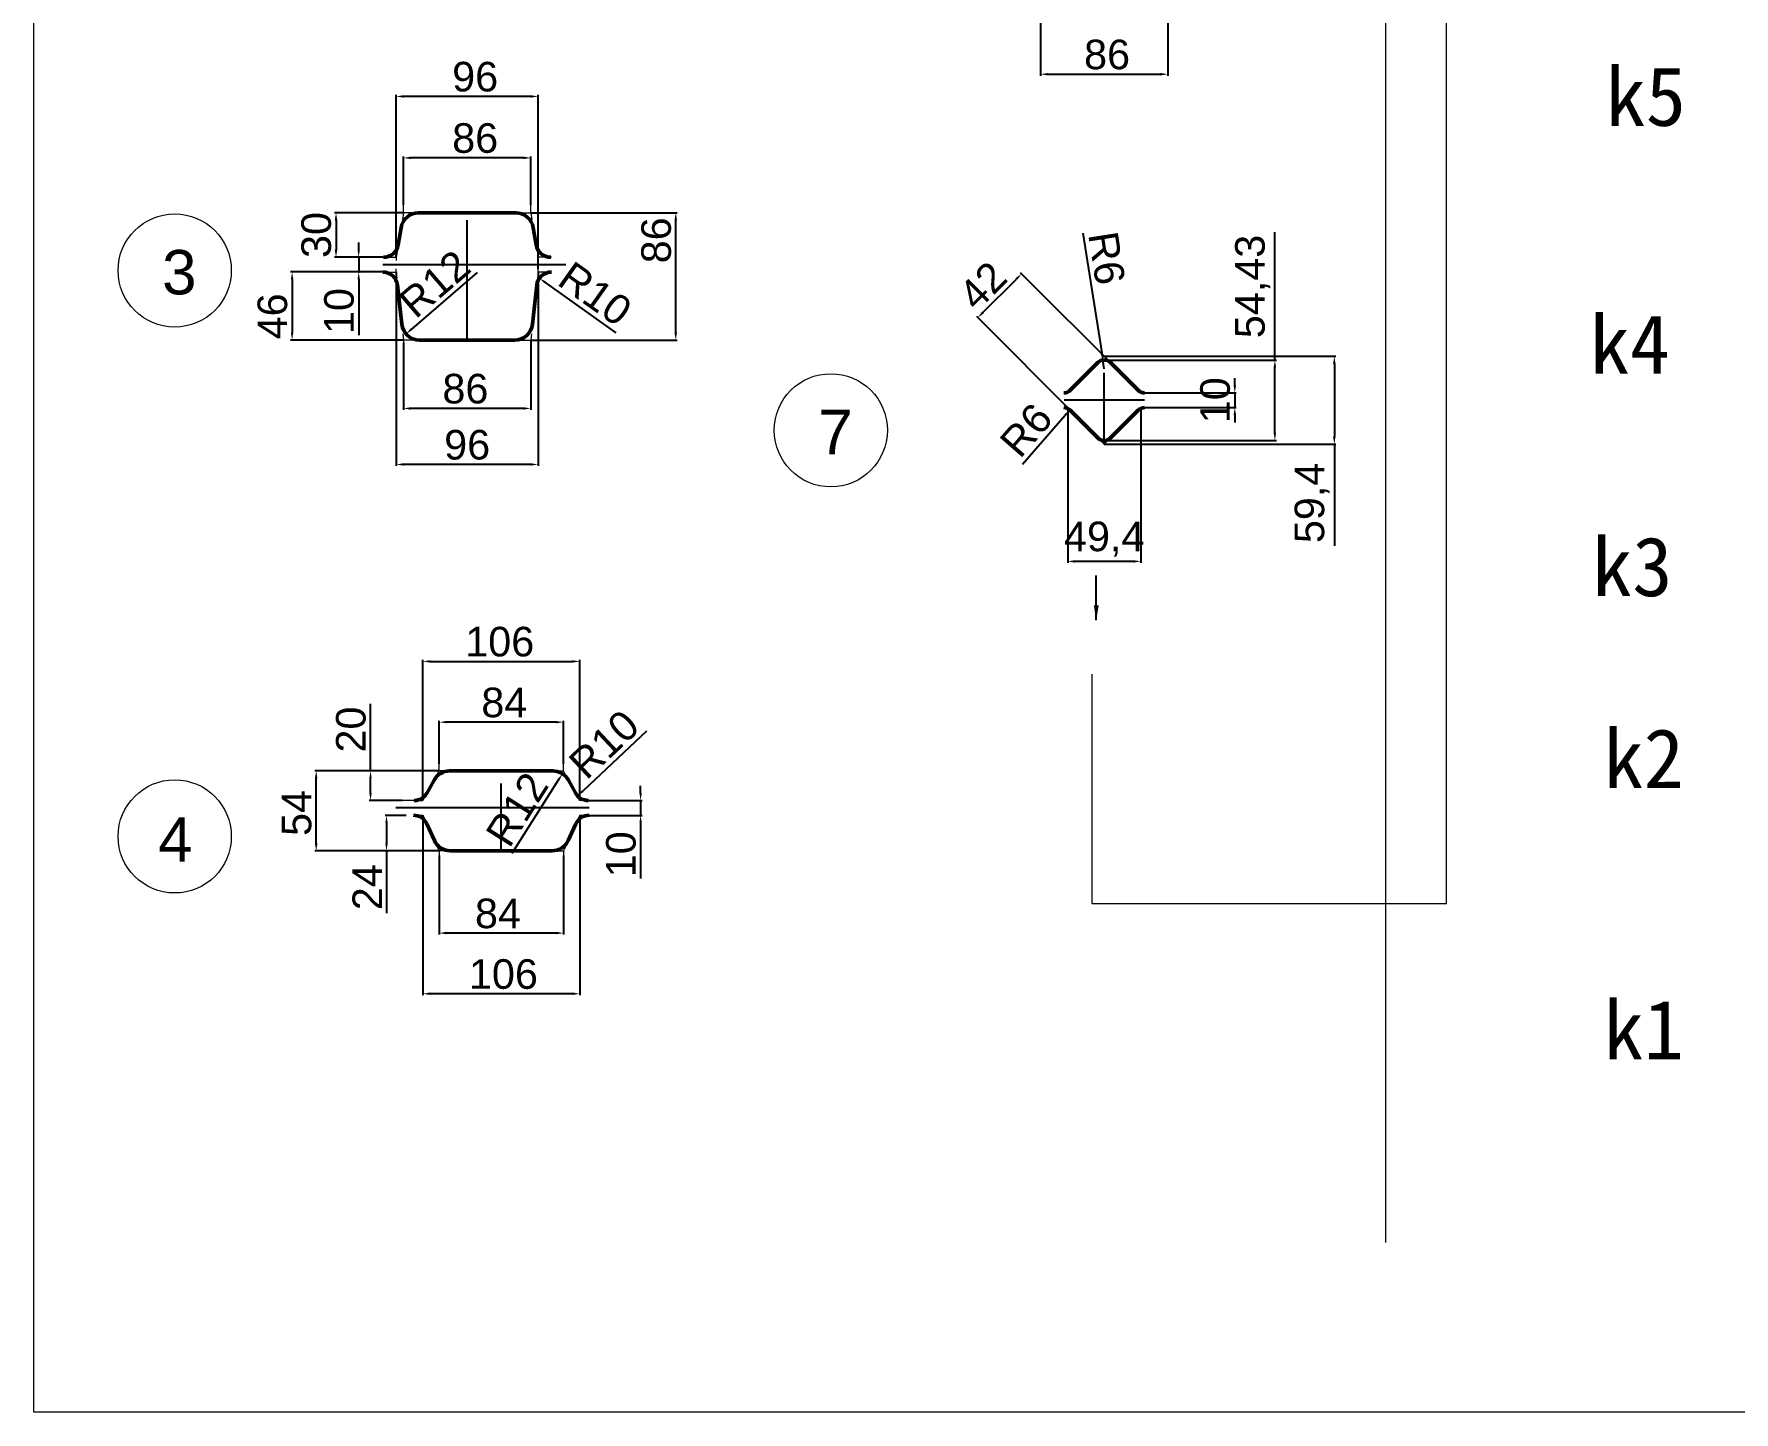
# Model space of a CAD drawing. Header units: millimetres. Extents: x 1526 to 31626, y -4643 to 9189.
# Drawn here: x 28374 to 29523, y 764 to 1695 of the extents above; entities that cross this region are included whole.
import ezdxf

# ---------------------------------------------------------------- set-up
doc = ezdxf.new("R2010")
doc.units = ezdxf.units.MM
for name, color, linetype, lineweight in [('контурная', 7, 'Continuous', 50), ('тонкая', 7, 'Continuous', 20), ('图层4', 250, 'Continuous', 13)]:
    doc.layers.add(name, color=color, linetype=linetype, lineweight=lineweight)
doc.layers.add('осевая', color=4, linetype='Continuous')
doc.styles.get("Standard").update_dxf_attribs({"font": 'arial.ttf'})
doc.dimstyles.new('ISO-25', dxfattribs={"dimtxt": 2.5, "dimasz": 2.5, "dimexe": 1.25, "dimexo": 0.625, "dimtad": 1, "dimtxsty": 'Standard', "dimcen": 2.5, "dimadec": 0, "dimazin": 0, "dimtfac": 1, "dimtmove": 0, "dimatfit": 3, "dimfxl": 1, "dimarcsym": 0})
doc.dimstyles.new('ISO-25$0', dxfattribs={"dimscale": 2, "dimtxt": 4, "dimasz": 3, "dimexe": 0.5, "dimexo": 0, "dimgap": 1, "dimtad": 1, "dimtxsty": 'Standard', "dimcen": 3, "dimclrd": 150, "dimclre": 150, "dimadec": 0, "dimazin": 0, "dimtfac": 1, "dimtmove": 0, "dimatfit": 3, "dimfxl": 1, "dimlwd": -1, "dimarcsym": 0})
doc.dimstyles.new('ISO-25$4', dxfattribs={"dimscale": 3, "dimtxt": 4, "dimasz": 1, "dimexe": 0, "dimexo": 1, "dimtad": 1, "dimtih": 1, "dimtoh": 1, "dimtxsty": 'Standard', "dimcen": 2, "dimclrd": 5, "dimclre": 5, "dimclrt": 3, "dimadec": 0, "dimazin": 0, "dimtfac": 1, "dimtmove": 0, "dimatfit": 3, "dimfxl": 1, "dimarcsym": 0})

# ---------------------------------------------------------------- blocks, each defined once
blk = doc.blocks.new('*D1075')
at = {"layer": 'Defpoints', "color": 0, "transparency": 16777216}
for p in [(28624.2, 1486.6), (28710.2, 1488), (28624.2, 1442.3)]:
    blk.add_point(p, dxfattribs=at)
at = {"layer": '图层4', "color": 0, "lineweight": -2, "transparency": 16777216}
for p, q in [((28624.2, 1486.6), (28624.2, 1441.3)), ((28710.2, 1488), (28710.2, 1441.3)), ((28705.2, 1442.3), (28629.2, 1442.3))]:
    blk.add_line(p, q, dxfattribs=at)
at = {"layer": '图层4', "color": 0, "transparency": 16777216}
for points in [[(28629.2, 1443.1), (28629.2, 1441.4), (28624.2, 1442.3)], [(28705.2, 1443.1), (28705.2, 1441.4), (28710.2, 1442.3)]]:
    blk.add_solid(points, dxfattribs=at)
at = {"layer": '图层4', "color": 0, "lineweight": 13, "transparency": 16777216, "insert": (28666, 1455.5), "char_height": 20, "attachment_point": 5}
blk.add_mtext('86', dxfattribs=at)
blk = doc.blocks.new('*D1205')
at = {"layer": 'Defpoints', "color": 0, "transparency": 16777216}
for p in [(28624.2, 1611.6), (28624.2, 1579.9), (28710.2, 1579.9)]:
    blk.add_point(p, dxfattribs=at)
at = {"layer": '图层4', "color": 0, "lineweight": -2, "transparency": 16777216}
for p, q in [((28624.2, 1579.9), (28624.2, 1612.6)), ((28705.2, 1611.6), (28629.2, 1611.6)), ((28710.2, 1579.9), (28710.2, 1612.6))]:
    blk.add_line(p, q, dxfattribs=at)
at = {"layer": '图层4', "color": 0, "transparency": 16777216}
for points in [[(28629.2, 1612.5), (28629.2, 1610.8), (28624.2, 1611.6)], [(28705.2, 1612.5), (28705.2, 1610.8), (28710.2, 1611.6)]]:
    blk.add_solid(points, dxfattribs=at)
at = {"layer": '图层4', "color": 0, "lineweight": 13, "transparency": 16777216, "insert": (28672.6, 1624.9), "char_height": 20, "attachment_point": 5}
blk.add_mtext('86', dxfattribs=at)
blk = doc.blocks.new('*D1076')
at = {"layer": 'Defpoints', "color": 0, "transparency": 16777216}
for p in [(28619.2, 1653.2), (28619.2, 1544.5), (28715.2, 1536.6)]:
    blk.add_point(p, dxfattribs=at)
at = {"layer": '图层4', "color": 0, "lineweight": -2, "transparency": 16777216}
for p, q in [((28619.2, 1544.5), (28619.2, 1654.2)), ((28710.2, 1653.2), (28624.2, 1653.2)), ((28715.2, 1536.6), (28715.2, 1654.2))]:
    blk.add_line(p, q, dxfattribs=at)
at = {"layer": '图层4', "color": 0, "transparency": 16777216}
for points in [[(28624.2, 1654), (28624.2, 1652.3), (28619.2, 1653.2)], [(28710.2, 1654), (28710.2, 1652.3), (28715.2, 1653.2)]]:
    blk.add_solid(points, dxfattribs=at)
at = {"layer": '图层4', "color": 0, "lineweight": 13, "transparency": 16777216, "insert": (28672.6, 1666.4), "char_height": 20, "attachment_point": 5}
blk.add_mtext('96', dxfattribs=at)
blk = doc.blocks.new('*D1206')
at = {"layer": 'Defpoints', "color": 0, "transparency": 16777216}
for p in [(28624.2, 1574.5), (28578.6, 1544.5), (28610.2, 1544.5)]:
    blk.add_point(p, dxfattribs=at)
at = {"layer": '图层4', "color": 0, "lineweight": -2, "transparency": 16777216}
for p, q in [((28624.2, 1574.5), (28577.6, 1574.5)), ((28578.6, 1569.5), (28578.6, 1549.5)), ((28610.2, 1544.5), (28577.6, 1544.5))]:
    blk.add_line(p, q, dxfattribs=at)
at = {"layer": '图层4', "color": 0, "transparency": 16777216}
for points in [[(28577.7, 1569.5), (28579.4, 1569.5), (28578.6, 1574.5)], [(28577.7, 1549.5), (28579.4, 1549.5), (28578.6, 1544.5)]]:
    blk.add_solid(points, dxfattribs=at)
at = {"layer": '图层4', "color": 0, "lineweight": 13, "transparency": 16777216, "insert": (28565.3, 1559.5), "char_height": 20, "attachment_point": 5, "rotation": 90}
blk.add_mtext('30', dxfattribs=at)
blk = doc.blocks.new('*D1077')
at = {"layer": 'Defpoints', "color": 0, "transparency": 16777216}
for p in [(28710.2, 1574.5), (28808.2, 1574.5), (28710.2, 1488.5)]:
    blk.add_point(p, dxfattribs=at)
at = {"layer": '图层4', "color": 0, "lineweight": -2, "transparency": 16777216}
for p, q in [((28710.2, 1574.5), (28809.2, 1574.5)), ((28808.2, 1493.5), (28808.2, 1569.5)), ((28710.2, 1488.5), (28809.2, 1488.5))]:
    blk.add_line(p, q, dxfattribs=at)
at = {"layer": '图层4', "color": 0, "transparency": 16777216}
for points in [[(28807.3, 1569.5), (28809, 1569.5), (28808.2, 1574.5)], [(28807.3, 1493.5), (28809, 1493.5), (28808.2, 1488.5)]]:
    blk.add_solid(points, dxfattribs=at)
at = {"layer": '图层4', "color": 0, "lineweight": 13, "transparency": 16777216, "insert": (28795, 1555.9), "char_height": 20, "attachment_point": 5, "rotation": 90}
blk.add_mtext('86', dxfattribs=at)
blk = doc.blocks.new('*D1207')
at = {"layer": 'Defpoints', "color": 0, "transparency": 16777216}
for p in [(28634.9, 1500.5), (28625.9, 1492.6)]:
    blk.add_point(p, dxfattribs=at)
at = {"layer": '图层4', "color": 0, "lineweight": -2, "transparency": 16777216}
blk.add_line((28674, 1534.1), (28629.6, 1495.9), dxfattribs=at)
at = {"layer": '图层4', "color": 0, "transparency": 16777216}
blk.add_solid([(28629.1, 1496.5), (28630.2, 1495.3), (28625.9, 1492.6)], dxfattribs=at)
at = {"layer": '图层4', "color": 0, "lineweight": 13, "transparency": 16777216, "insert": (28645.2, 1526.5), "char_height": 20, "attachment_point": 5, "rotation": 40.7213}
blk.add_mtext('R12', dxfattribs=at)
blk = doc.blocks.new('*D1208')
at = {"layer": 'Defpoints', "color": 0, "transparency": 16777216}
for p in [(28716, 1530.2), (28724.2, 1524.5)]:
    blk.add_point(p, dxfattribs=at)
at = {"layer": '图层4', "color": 0, "lineweight": -2, "transparency": 16777216}
blk.add_line((28768, 1493.4), (28720.1, 1527.3), dxfattribs=at)
at = {"layer": '图层4', "color": 0, "transparency": 16777216}
blk.add_solid([(28720.6, 1528), (28719.6, 1526.7), (28716, 1530.2)], dxfattribs=at)
at = {"layer": '图层4', "color": 0, "lineweight": 13, "transparency": 16777216, "insert": (28753.7, 1519.7), "char_height": 20, "attachment_point": 5, "rotation": 324.6357}
blk.add_mtext('R10', dxfattribs=at)
blk = doc.blocks.new('*D1209')
at = {"layer": 'Defpoints', "color": 0, "transparency": 16777216}
for p in [(28619.2, 1534.5), (28715.2, 1534.5), (28619.2, 1404.4)]:
    blk.add_point(p, dxfattribs=at)
at = {"layer": '图层4', "color": 0, "lineweight": -2, "transparency": 16777216}
for p, q in [((28619.2, 1534.5), (28619.2, 1403.4)), ((28715.2, 1534.5), (28715.2, 1403.4)), ((28710.2, 1404.4), (28624.2, 1404.4))]:
    blk.add_line(p, q, dxfattribs=at)
at = {"layer": '图层4', "color": 0, "transparency": 16777216}
for points in [[(28624.2, 1405.2), (28624.2, 1403.6), (28619.2, 1404.4)], [(28710.2, 1405.2), (28710.2, 1403.6), (28715.2, 1404.4)]]:
    blk.add_solid(points, dxfattribs=at)
at = {"layer": '图层4', "color": 0, "lineweight": 13, "transparency": 16777216, "insert": (28667.2, 1417.6), "char_height": 20, "attachment_point": 5}
blk.add_mtext('96', dxfattribs=at)
blk = doc.blocks.new('*D1210')
at = {"layer": 'Defpoints', "color": 0, "transparency": 16777216}
for p in [(28610.2, 1534.5), (28548.9, 1488.5), (28624.2, 1488.5)]:
    blk.add_point(p, dxfattribs=at)
at = {"layer": '图层4', "color": 0, "lineweight": -2, "transparency": 16777216}
for p, q in [((28610.2, 1534.5), (28547.9, 1534.5)), ((28548.9, 1529.5), (28548.9, 1493.5)), ((28624.2, 1488.5), (28547.9, 1488.5))]:
    blk.add_line(p, q, dxfattribs=at)
at = {"layer": '图层4', "color": 0, "transparency": 16777216}
for points in [[(28548.1, 1529.5), (28549.7, 1529.5), (28548.9, 1534.5)], [(28548.1, 1493.5), (28549.7, 1493.5), (28548.9, 1488.5)]]:
    blk.add_solid(points, dxfattribs=at)
at = {"layer": '图层4', "color": 0, "lineweight": 13, "transparency": 16777216, "insert": (28535.7, 1504.5), "char_height": 20, "attachment_point": 5, "rotation": 90}
blk.add_mtext('46', dxfattribs=at)
blk = doc.blocks.new('*D1078')
at = {"layer": 'Defpoints', "color": 0, "transparency": 16777216}
for p in [(28593.9, 1544.5), (28593.9, 1534.5), (28593.9, 1534.5)]:
    blk.add_point(p, dxfattribs=at)
at = {"layer": '图层4', "color": 0, "lineweight": -2, "transparency": 16777216}
for p, q in [((28593.9, 1549.5), (28593.9, 1554.5)), ((28593.9, 1544.5), (28594.9, 1544.5)), ((28593.9, 1544.5), (28593.9, 1534.5)), ((28593.9, 1534.5), (28594.9, 1534.5)), ((28593.9, 1529.5), (28593.9, 1491.8))]:
    blk.add_line(p, q, dxfattribs=at)
at = {"layer": '图层4', "color": 0, "transparency": 16777216}
for points in [[(28593.1, 1549.5), (28594.7, 1549.5), (28593.9, 1544.5)], [(28593.1, 1529.5), (28594.7, 1529.5), (28593.9, 1534.5)]]:
    blk.add_solid(points, dxfattribs=at)
at = {"layer": '图层4', "color": 0, "lineweight": 13, "transparency": 16777216, "insert": (28580.7, 1508.1), "char_height": 20, "attachment_point": 5, "rotation": 90}
blk.add_mtext('10', dxfattribs=at)
blk = doc.blocks.new('*D1211')
at = {"layer": 'Defpoints', "color": 0, "transparency": 16777216}
for p in [(28565.2, 1197.2), (28648.3, 1197.2), (28648.3, 1143.2)]:
    blk.add_point(p, dxfattribs=at)
at = {"layer": '图层4', "color": 0, "lineweight": -2, "transparency": 16777216}
for p, q in [((28648.3, 1197.2), (28564.2, 1197.2)), ((28565.2, 1148.2), (28565.2, 1192.2)), ((28648.3, 1143.2), (28564.2, 1143.2))]:
    blk.add_line(p, q, dxfattribs=at)
at = {"layer": '图层4', "color": 0, "transparency": 16777216}
for points in [[(28564.3, 1192.2), (28566, 1192.2), (28565.2, 1197.2)], [(28564.3, 1148.2), (28566, 1148.2), (28565.2, 1143.2)]]:
    blk.add_solid(points, dxfattribs=at)
at = {"layer": '图层4', "color": 0, "lineweight": 13, "transparency": 16777216, "insert": (28552, 1168.8), "char_height": 20, "attachment_point": 5, "rotation": 90}
blk.add_mtext('54', dxfattribs=at)
blk = doc.blocks.new('*D1079')
at = {"layer": 'Defpoints', "color": 0, "transparency": 16777216}
for p in [(28601.9, 1197.2), (28623.2, 1197.2), (28623.2, 1177.2)]:
    blk.add_point(p, dxfattribs=at)
at = {"layer": '图层4', "color": 0, "lineweight": -2, "transparency": 16777216}
for p, q in [((28601.9, 1197.2), (28601.9, 1242.6)), ((28623.2, 1197.2), (28600.9, 1197.2)), ((28601.9, 1182.2), (28601.9, 1192.2)), ((28623.2, 1177.2), (28600.9, 1177.2))]:
    blk.add_line(p, q, dxfattribs=at)
at = {"layer": '图层4', "color": 0, "transparency": 16777216}
for points in [[(28601.1, 1192.2), (28602.7, 1192.2), (28601.9, 1197.2)], [(28601.1, 1182.2), (28602.7, 1182.2), (28601.9, 1177.2)]]:
    blk.add_solid(points, dxfattribs=at)
at = {"layer": '图层4', "color": 0, "lineweight": 13, "transparency": 16777216, "insert": (28588.7, 1225.2), "char_height": 20, "attachment_point": 5, "rotation": 90}
blk.add_mtext('20', dxfattribs=at)
blk = doc.blocks.new('*D1080')
at = {"layer": 'Defpoints', "color": 0, "transparency": 16777216}
for p in [(28626, 1167.2), (28612.7, 1143.2), (28626, 1143.2)]:
    blk.add_point(p, dxfattribs=at)
at = {"layer": '图层4', "color": 0, "lineweight": -2, "transparency": 16777216}
for p, q in [((28626, 1167.2), (28611.7, 1167.2)), ((28612.7, 1162.2), (28612.7, 1148.2)), ((28626, 1143.2), (28611.7, 1143.2)), ((28612.7, 1143.2), (28612.7, 1101.1))]:
    blk.add_line(p, q, dxfattribs=at)
at = {"layer": '图层4', "color": 0, "transparency": 16777216}
for points in [[(28611.9, 1162.2), (28613.5, 1162.2), (28612.7, 1167.2)], [(28611.9, 1148.2), (28613.5, 1148.2), (28612.7, 1143.2)]]:
    blk.add_solid(points, dxfattribs=at)
at = {"layer": '图层4', "color": 0, "lineweight": 13, "transparency": 16777216, "insert": (28599.7, 1118.6), "char_height": 20, "attachment_point": 5, "rotation": 90}
blk.add_mtext('24', dxfattribs=at)
blk = doc.blocks.new('*D1212')
at = {"layer": 'Defpoints', "color": 0, "transparency": 16777216}
for p in [(28648.3, 1140), (28732.3, 1140), (28648.3, 1087.6)]:
    blk.add_point(p, dxfattribs=at)
at = {"layer": '图层4', "color": 0, "lineweight": -2, "transparency": 16777216}
for p, q in [((28648.3, 1140), (28648.3, 1086.6)), ((28732.3, 1140), (28732.3, 1086.6)), ((28727.3, 1087.6), (28653.3, 1087.6))]:
    blk.add_line(p, q, dxfattribs=at)
at = {"layer": '图层4', "color": 0, "transparency": 16777216}
for points in [[(28653.3, 1088.5), (28653.3, 1086.8), (28648.3, 1087.6)], [(28727.3, 1088.5), (28727.3, 1086.8), (28732.3, 1087.6)]]:
    blk.add_solid(points, dxfattribs=at)
at = {"layer": '图层4', "color": 0, "lineweight": 13, "transparency": 16777216, "insert": (28688, 1100.8), "char_height": 20, "attachment_point": 5}
blk.add_mtext('84', dxfattribs=at)
blk = doc.blocks.new('*D1213')
at = {"layer": 'Defpoints', "color": 0, "transparency": 16777216}
for p in [(28637.3, 1167.2), (28743.3, 1167.2), (28637.3, 1046.6)]:
    blk.add_point(p, dxfattribs=at)
at = {"layer": '图层4', "color": 0, "lineweight": -2, "transparency": 16777216}
for p, q in [((28637.3, 1167.2), (28637.3, 1045.6)), ((28743.3, 1167.2), (28743.3, 1045.6)), ((28738.3, 1046.6), (28642.3, 1046.6))]:
    blk.add_line(p, q, dxfattribs=at)
at = {"layer": '图层4', "color": 0, "transparency": 16777216}
for points in [[(28642.3, 1047.5), (28642.3, 1045.8), (28637.3, 1046.6)], [(28738.3, 1047.5), (28738.3, 1045.8), (28743.3, 1046.6)]]:
    blk.add_solid(points, dxfattribs=at)
at = {"layer": '图层4', "color": 0, "lineweight": 13, "transparency": 16777216, "insert": (28691.7, 1059.8), "char_height": 20, "attachment_point": 5}
blk.add_mtext('106', dxfattribs=at)
blk = doc.blocks.new('*D1214')
at = {"layer": 'Defpoints', "color": 0, "transparency": 16777216}
for p in [(28648.3, 1230.2), (28648.3, 1202.1), (28732.3, 1202.1)]:
    blk.add_point(p, dxfattribs=at)
at = {"layer": '图层4', "color": 0, "lineweight": -2, "transparency": 16777216}
for p, q in [((28648.3, 1202.1), (28648.3, 1231.2)), ((28727.3, 1230.2), (28653.3, 1230.2)), ((28732.3, 1202.1), (28732.3, 1231.2))]:
    blk.add_line(p, q, dxfattribs=at)
at = {"layer": '图层4', "color": 0, "transparency": 16777216}
for points in [[(28653.3, 1231), (28653.3, 1229.4), (28648.3, 1230.2)], [(28727.3, 1231), (28727.3, 1229.4), (28732.3, 1230.2)]]:
    blk.add_solid(points, dxfattribs=at)
at = {"layer": '图层4', "color": 0, "lineweight": 13, "transparency": 16777216, "insert": (28692.3, 1243.4), "char_height": 20, "attachment_point": 5}
blk.add_mtext('84', dxfattribs=at)
blk = doc.blocks.new('*D1215')
at = {"layer": 'Defpoints', "color": 0, "transparency": 16777216}
for p in [(28731.6, 1195.4), (28725.2, 1185.2)]:
    blk.add_point(p, dxfattribs=at)
at = {"layer": '图层4', "color": 0, "lineweight": -2, "transparency": 16777216}
blk.add_line((28697.6, 1141.6), (28728.9, 1191.1), dxfattribs=at)
at = {"layer": '图层4', "color": 0, "transparency": 16777216}
blk.add_solid([(28728.2, 1191.6), (28729.6, 1190.7), (28731.6, 1195.4)], dxfattribs=at)
at = {"layer": '图层4', "color": 0, "lineweight": 13, "transparency": 16777216, "insert": (28700.9, 1171.3), "char_height": 20, "attachment_point": 5, "rotation": 57.6588}
blk.add_mtext('R12', dxfattribs=at)
blk = doc.blocks.new('*D1216')
at = {"layer": 'Defpoints', "color": 0, "transparency": 16777216}
for p in [(28749.2, 1187.2), (28741.9, 1180.4)]:
    blk.add_point(p, dxfattribs=at)
at = {"layer": '图层4', "color": 0, "lineweight": -2, "transparency": 16777216}
blk.add_line((28788.3, 1224), (28745.5, 1183.8), dxfattribs=at)
at = {"layer": '图层4', "color": 0, "transparency": 16777216}
blk.add_solid([(28744.9, 1184.4), (28746.1, 1183.2), (28741.9, 1180.4)], dxfattribs=at)
at = {"layer": '图层4', "color": 0, "lineweight": 13, "transparency": 16777216, "insert": (28759.7, 1215.2), "char_height": 20, "attachment_point": 5, "rotation": 43.1991}
blk.add_mtext('R10', dxfattribs=at)
blk = doc.blocks.new('*D1217')
at = {"layer": 'Defpoints', "color": 0, "transparency": 16777216}
for p in [(28749.7, 1177.2), (28749.7, 1167.2), (28784.4, 1167.2)]:
    blk.add_point(p, dxfattribs=at)
at = {"layer": '图层4', "color": 0, "lineweight": -2, "transparency": 16777216}
for p, q in [((28784.4, 1182.2), (28784.4, 1187.2)), ((28749.7, 1177.2), (28785.4, 1177.2)), ((28784.4, 1177.2), (28784.4, 1167.2)), ((28749.7, 1167.2), (28785.4, 1167.2)), ((28784.4, 1162.2), (28784.4, 1124.5))]:
    blk.add_line(p, q, dxfattribs=at)
at = {"layer": '图层4', "color": 0, "transparency": 16777216}
for points in [[(28783.6, 1182.2), (28785.2, 1182.2), (28784.4, 1177.2)], [(28783.6, 1162.2), (28785.2, 1162.2), (28784.4, 1167.2)]]:
    blk.add_solid(points, dxfattribs=at)
at = {"layer": '图层4', "color": 0, "lineweight": 13, "transparency": 16777216, "insert": (28771.2, 1140.9), "char_height": 20, "attachment_point": 5, "rotation": 90}
blk.add_mtext('10', dxfattribs=at)
blk = doc.blocks.new('*D1218')
at = {"layer": 'Defpoints', "color": 0, "transparency": 16777216}
for p in [(28743.3, 1271.3), (28637.3, 1177.2), (28743.3, 1177.2)]:
    blk.add_point(p, dxfattribs=at)
at = {"layer": '图层4', "color": 0, "lineweight": -2, "transparency": 16777216}
for p, q in [((28637.3, 1177.2), (28637.3, 1272.3)), ((28642.3, 1271.3), (28738.3, 1271.3)), ((28743.3, 1177.2), (28743.3, 1272.3))]:
    blk.add_line(p, q, dxfattribs=at)
at = {"layer": '图层4', "color": 0, "transparency": 16777216}
for points in [[(28642.3, 1272.1), (28642.3, 1270.4), (28637.3, 1271.3)], [(28738.3, 1272.1), (28738.3, 1270.4), (28743.3, 1271.3)]]:
    blk.add_solid(points, dxfattribs=at)
at = {"layer": '图层4', "color": 0, "lineweight": 13, "transparency": 16777216, "insert": (28689.2, 1284.5), "char_height": 20, "attachment_point": 5}
blk.add_mtext('106', dxfattribs=at)
blk = doc.blocks.new('*D1229')
at = {"layer": 'Defpoints', "color": 0, "transparency": 16777216}
for p in [(29054.7, 1773.2), (29140.7, 1773.2), (29140.7, 1668.2)]:
    blk.add_point(p, dxfattribs=at)
at = {"layer": '图层4', "color": 0, "lineweight": -2, "transparency": 16777216}
for p, q in [((29054.7, 1773.2), (29054.7, 1667.2)), ((29140.7, 1773.2), (29140.7, 1667.2)), ((29059.7, 1668.2), (29135.7, 1668.2))]:
    blk.add_line(p, q, dxfattribs=at)
at = {"layer": '图层4', "color": 0, "transparency": 16777216}
for points in [[(29059.7, 1669), (29059.7, 1667.3), (29054.7, 1668.2)], [(29135.7, 1669), (29135.7, 1667.3), (29140.7, 1668.2)]]:
    blk.add_solid(points, dxfattribs=at)
at = {"layer": '图层4', "color": 0, "lineweight": 13, "transparency": 16777216, "insert": (29099.6, 1681.4), "char_height": 20, "attachment_point": 5}
blk.add_mtext('86', dxfattribs=at)
blk = doc.blocks.new('*D1236')
at = {"layer": 'Defpoints', "color": 0, "transparency": 16777216}
for p in [(29073, 1442.8), (29122.4, 1442.8), (29073, 1338.9)]:
    blk.add_point(p, dxfattribs=at)
at = {"layer": '图层4', "color": 0, "lineweight": -2, "transparency": 16777216}
for p, q in [((29073, 1442.8), (29073, 1337.9)), ((29122.4, 1442.8), (29122.4, 1337.9)), ((29117.4, 1338.9), (29078, 1338.9))]:
    blk.add_line(p, q, dxfattribs=at)
at = {"layer": '图层4', "color": 0, "transparency": 16777216}
for points in [[(29078, 1339.7), (29078, 1338), (29073, 1338.9)], [(29117.4, 1339.7), (29117.4, 1338), (29122.4, 1338.9)]]:
    blk.add_solid(points, dxfattribs=at)
at = {"layer": '图层4', "color": 0, "lineweight": 13, "transparency": 16777216, "insert": (29097.7, 1353.9), "char_height": 20, "attachment_point": 5}
blk.add_mtext('49,4', dxfattribs=at)
blk = doc.blocks.new('*D1237')
at = {"layer": 'Defpoints', "color": 0, "transparency": 16777216}
for p in [(29041.9, 1533.3), (29107.5, 1467.6), (29077.8, 1437.9)]:
    blk.add_point(p, dxfattribs=at)
at = {"layer": '图层4', "color": 0, "lineweight": -2, "transparency": 16777216}
for p, q in [((29015.7, 1507.1), (29038.3, 1529.7)), ((29107.5, 1467.6), (29041.2, 1534)), ((29077.8, 1437.9), (29011.5, 1504.3))]:
    blk.add_line(p, q, dxfattribs=at)
at = {"layer": '图层4', "color": 0, "transparency": 16777216}
for points in [[(29037.7, 1530.3), (29038.9, 1529.2), (29041.9, 1533.3)], [(29015.1, 1507.7), (29016.3, 1506.5), (29012.2, 1503.6)]]:
    blk.add_solid(points, dxfattribs=at)
at = {"layer": '图层4', "color": 0, "lineweight": 13, "transparency": 16777216, "insert": (29015.5, 1525.3), "char_height": 20, "attachment_point": 5, "rotation": 45}
blk.add_mtext('42', dxfattribs=at)
blk = doc.blocks.new('*D1238')
at = {"layer": 'Defpoints', "color": 0, "transparency": 16777216}
for p in [(29096.7, 1474.9), (29097.7, 1469)]:
    blk.add_point(p, dxfattribs=at)
at = {"layer": '图层4', "color": 0, "lineweight": -2, "transparency": 16777216}
for p, q in [((29083.3, 1560.8), (29096, 1479.9)), ((29097.7, 1469), (29096.7, 1474.9))]:
    blk.add_line(p, q, dxfattribs=at)
at = {"layer": '图层4', "color": 0, "transparency": 16777216}
blk.add_solid([(29096.8, 1480), (29095.1, 1479.7), (29096.7, 1474.9)], dxfattribs=at)
at = {"layer": '图层4', "color": 0, "lineweight": 13, "transparency": 16777216, "insert": (29099.3, 1543.9), "char_height": 20, "attachment_point": 5, "rotation": 278.9223}
blk.add_mtext('R6', dxfattribs=at)
blk = doc.blocks.new('*D1239')
at = {"layer": 'Defpoints', "color": 0, "transparency": 16777216}
for p in [(29070.5, 1436.8), (29074.4, 1441.3)]:
    blk.add_point(p, dxfattribs=at)
at = {"layer": '图层4', "color": 0, "lineweight": -2, "transparency": 16777216}
blk.add_line((29042.4, 1404.5), (29071.1, 1437.5), dxfattribs=at)
at = {"layer": '图层4', "color": 0, "transparency": 16777216}
blk.add_solid([(29070.5, 1438.1), (29071.8, 1437), (29074.4, 1441.3)], dxfattribs=at)
at = {"layer": '图层4', "color": 0, "lineweight": 13, "transparency": 16777216, "insert": (29045, 1427.6), "char_height": 20, "attachment_point": 5, "rotation": 48.9721}
blk.add_mtext('R6', dxfattribs=at)
blk = doc.blocks.new('*D1240')
at = {"layer": 'Defpoints', "color": 0, "transparency": 16777216}
for p in [(29124.9, 1452.8), (29124.9, 1442.8), (29185.9, 1442.8)]:
    blk.add_point(p, dxfattribs=at)
at = {"layer": '图层4', "color": 0, "lineweight": -2, "transparency": 16777216}
for p, q in [((29185.9, 1457.8), (29185.9, 1462.8)), ((29124.9, 1452.8), (29186.9, 1452.8)), ((29185.9, 1452.8), (29185.9, 1442.8)), ((29124.9, 1442.8), (29186.9, 1442.8)), ((29185.9, 1437.8), (29185.9, 1432.8))]:
    blk.add_line(p, q, dxfattribs=at)
at = {"layer": '图层4', "color": 0, "transparency": 16777216}
for points in [[(29185.1, 1457.8), (29186.8, 1457.8), (29185.9, 1452.8)], [(29185.1, 1437.8), (29186.8, 1437.8), (29185.9, 1442.8)]]:
    blk.add_solid(points, dxfattribs=at)
at = {"layer": '图层4', "color": 0, "lineweight": 13, "transparency": 16777216, "insert": (29172.7, 1447.8), "char_height": 20, "attachment_point": 5, "rotation": 90}
blk.add_mtext('10', dxfattribs=at)
blk = doc.blocks.new('*D1241')
at = {"layer": 'Defpoints', "color": 0, "transparency": 16777216}
for p in [(29097.7, 1475), (29097.7, 1420.6), (29213, 1420.6)]:
    blk.add_point(p, dxfattribs=at)
at = {"layer": '图层4', "color": 0, "lineweight": -2, "transparency": 16777216}
for p, q in [((29213, 1475), (29213, 1561.4)), ((29097.7, 1475), (29214, 1475)), ((29213, 1425.6), (29213, 1470)), ((29097.7, 1420.6), (29214, 1420.6))]:
    blk.add_line(p, q, dxfattribs=at)
at = {"layer": '图层4', "color": 0, "transparency": 16777216}
for points in [[(29212.2, 1470), (29213.8, 1470), (29213, 1475)], [(29212.2, 1425.6), (29213.8, 1425.6), (29213, 1420.6)]]:
    blk.add_solid(points, dxfattribs=at)
at = {"layer": '图层4', "color": 0, "lineweight": 13, "transparency": 16777216, "insert": (29198, 1524.7), "char_height": 20, "attachment_point": 5, "rotation": 90}
blk.add_mtext('54,43', dxfattribs=at)
blk = doc.blocks.new('*D1242')
at = {"layer": 'Defpoints', "color": 0, "transparency": 16777216}
for p in [(29097.7, 1477.5), (29097.7, 1418.1), (29253.2, 1418.1)]:
    blk.add_point(p, dxfattribs=at)
at = {"layer": '图层4', "color": 0, "lineweight": -2, "transparency": 16777216}
for p, q in [((29097.7, 1477.5), (29254.2, 1477.5)), ((29253.2, 1472.5), (29253.2, 1423.1)), ((29097.7, 1418.1), (29254.2, 1418.1)), ((29253.2, 1418.1), (29253.2, 1349.5))]:
    blk.add_line(p, q, dxfattribs=at)
at = {"layer": '图层4', "color": 0, "transparency": 16777216}
for points in [[(29252.3, 1472.5), (29254, 1472.5), (29253.2, 1477.5)], [(29252.3, 1423.1), (29254, 1423.1), (29253.2, 1418.1)]]:
    blk.add_solid(points, dxfattribs=at)
at = {"layer": '图层4', "color": 0, "lineweight": 13, "transparency": 16777216, "insert": (29238.2, 1378.4), "char_height": 20, "attachment_point": 5, "rotation": 90}
blk.add_mtext('59,4', dxfattribs=at)

msp = doc.modelspace()

# ---------------------------------------------------------------- linework, layer by layer
at = {"lineweight": 13}
for p, q in [((29288.07383, 878.50783), (29288.07383, 2864.98897)), ((29328.97023, 1107.6489), (29328.97023, 2680.97922)), ((29089.40455, 1262.67548), (29089.40455, 1107.6489)), ((28631.33955, 1177.2242), (28620.91639, 1177.2242)), ((29089.40455, 1107.6489), (29328.97023, 1107.6489))]:
    msp.add_line(p, q, dxfattribs=at)
msp.add_lwpolyline([(28374.49255, 2864.98897), (31626.47761, 2864.98897), (31626.47761, 763.88539), (28374.49255, 763.88539)], close=True, dxfattribs=at)
for centre in [(28469.56596, 1535.51179), (28912.94419, 1427.48342), (28469.56596, 1152.98751)]:
    msp.add_circle(centre, 38.24936, dxfattribs=at)
at = {"layer": 'контурная'}
for p, q in [((28667.18146, 1574.4554), (28634.34698, 1574.4554)), ((28667.18146, 1574.4554), (28700.07337, 1574.4554)), ((28622.51026, 1564.42818), (28620.57413, 1552.81141)), ((28711.85266, 1564.42818), (28713.78879, 1552.81141)), ((28620.15096, 1525.53599), (28623.01806, 1499.15869)), ((28714.21196, 1525.53599), (28711.34486, 1499.15869)), ((28667.18146, 1488.4554), (28634.94779, 1488.4554)), ((28667.18146, 1488.4554), (28699.44095, 1488.4554)), ((29074.72455, 1454.54311), (29093.42455, 1473.24311)), ((29101.90983, 1473.24311), (29120.60983, 1454.54311)), ((29074.72455, 1441.02839), (29093.42455, 1422.32839)), ((29101.90983, 1422.32839), (29120.60983, 1441.02839)), ((28690.25226, 1197.2242), (28655.34751, 1197.2242)), ((28690.25226, 1197.2242), (28725.157, 1197.2242)), ((28640.10171, 1182.40501), (28644.83292, 1191.00723)), ((28740.40281, 1182.40501), (28735.6716, 1191.00723)), ((28639.92593, 1161.39075), (28645.04386, 1150.22435)), ((28740.57859, 1161.39075), (28735.46066, 1150.22435)), ((28690.25226, 1143.2242), (28655.95264, 1143.2242)), ((28690.25226, 1143.2242), (28724.55188, 1143.2242))]:
    msp.add_line(p, q, dxfattribs=at)
for centre, radius, start, end in [((28634.34698, 1562.4554), 12, 90, 170.53767779), ((28700.01593, 1562.4554), 12, 9.46232221, 90), ((28610.71019, 1554.4554), 10, 270, 350.53767779), ((28723.65273, 1554.4554), 10, 189.46232221, 270), ((28610.20952, 1524.4554), 10, 6.2034479, 90), ((28724.1534, 1524.4554), 10, 90, 173.7965521), ((28634.94779, 1500.4554), 12, 186.2034479, 270), ((28699.41513, 1500.4554), 12, 270, 353.7965521), ((29097.66719, 1469.00047), 6, 45, 135), ((29070.48191, 1458.78575), 6, 270, 315), ((29124.85247, 1458.78575), 6, 225, 270), ((29070.48191, 1436.78575), 6, 45, 90), ((29124.85247, 1436.78575), 6, 90, 135), ((29097.66719, 1426.57103), 6, 225, 315), ((28655.34751, 1185.2242), 12, 90, 151.18920626), ((28725.157, 1185.2242), 12, 28.81079374, 90), ((28631.33955, 1187.2242), 10, 270, 331.18920626), ((28749.16497, 1187.2242), 10, 208.81079374, 270), ((28630.83528, 1157.2242), 10, 24.62356479, 90), ((28749.66924, 1157.2242), 10, 90, 155.37643521), ((28655.95264, 1155.2242), 12, 204.62356479, 270), ((28724.55188, 1155.2242), 12, 270, 335.37643521)]:
    msp.add_arc(centre, radius, start, end, dxfattribs=at)
at = {"layer": 'осевая'}
for p, q in [((28667.18146, 1488.4554), (28667.18146, 1569.45627)), ((28610.20952, 1539.4554), (28733.9286, 1539.4554)), ((29097.66719, 1418.08575), (29097.66719, 1466.2296)), ((29124.85247, 1447.78575), (29070.68309, 1447.78575)), ((28690.25226, 1143.2242), (28690.25226, 1188.72497)), ((28749.66924, 1172.2242), (28618.94012, 1172.2242))]:
    msp.add_line(p, q, dxfattribs=at)
at = {"layer": 'тонкая'}
for p, q in [((28624.18146, 1574.4554), (28623.43683, 1569.98764)), ((28624.18146, 1574.4554), (28624.18146, 1579.93834)), ((28634.28955, 1574.4554), (28624.18146, 1574.4554)), ((28700.07337, 1574.4554), (28710.18146, 1574.4554)), ((28710.18146, 1574.4554), (28710.18146, 1579.93834)), ((28710.18146, 1574.4554), (28710.92608, 1569.98764)), ((28620.26579, 1550.96139), (28619.18146, 1544.4554)), ((28714.09713, 1550.96139), (28715.18146, 1544.4554)), ((28610.23103, 1544.4554), (28619.18146, 1544.4554)), ((28619.18146, 1544.4554), (28619.18146, 1542.36)), ((28715.18146, 1544.4554), (28715.18146, 1542.36)), ((28724.13189, 1544.4554), (28715.18146, 1544.4554)), ((28610.23103, 1534.4554), (28619.18146, 1534.4554)), ((28619.18146, 1534.4554), (28619.18146, 1536.55079)), ((28619.18146, 1534.4554), (28619.6586, 1530.06569)), ((28715.18146, 1534.4554), (28714.70432, 1530.06569)), ((28715.18146, 1534.4554), (28715.18146, 1536.55079)), ((28724.13189, 1534.4554), (28715.18146, 1534.4554)), ((28623.71912, 1492.7089), (28624.18146, 1488.4554)), ((28624.18146, 1488.4554), (28624.18146, 1485.60689)), ((28634.92197, 1488.4554), (28624.18146, 1488.4554)), ((28699.44095, 1488.4554), (28710.18146, 1488.4554)), ((28710.6438, 1492.7089), (28710.18146, 1488.4554)), ((28710.18146, 1488.4554), (28710.18146, 1485.60689)), ((28710.18146, 1488.4554), (28710.18146, 1485.60689)), ((29094.92982, 1474.74839), (29097.66719, 1477.48575)), ((29097.66719, 1477.48575), (29101.23209, 1473.92085)), ((29071.27815, 1452.78575), (29072.96719, 1452.78575)), ((29072.96719, 1452.78575), (29074.23596, 1454.05453)), ((29121.54953, 1453.60341), (29122.36719, 1452.78575)), ((29122.36719, 1452.78575), (29124.43913, 1452.78575)), ((29070.48191, 1442.78575), (29073.80332, 1442.78575)), ((29072.96719, 1442.78575), (29073.923, 1441.82994)), ((29121.05096, 1441.46953), (29122.36719, 1442.78575)), ((29123.85021, 1442.78575), (29122.36719, 1442.78575)), ((29094.77618, 1420.97676), (29097.66719, 1418.08575)), ((29097.66719, 1418.08575), (29100.89113, 1421.3097)), ((28646.09841, 1193.30812), (28648.25226, 1197.2242)), ((28648.25226, 1197.2242), (28648.25226, 1202.07036)), ((28655.34751, 1197.2242), (28648.25226, 1197.2242)), ((28725.157, 1197.2242), (28732.25226, 1197.2242)), ((28732.25226, 1197.2242), (28732.25226, 1202.07036)), ((28734.4061, 1193.30812), (28732.25226, 1197.2242)), ((28630.83528, 1177.2242), (28637.25226, 1177.2242)), ((28637.25226, 1177.2242), (28638.78948, 1180.01915)), ((28637.25226, 1178.80074), (28637.25226, 1177.2242)), ((28743.25226, 1177.2242), (28741.71504, 1180.01915)), ((28743.25226, 1178.80074), (28743.25226, 1177.2242)), ((28749.66924, 1177.2242), (28743.25226, 1177.2242)), ((28630.83528, 1167.2242), (28637.25226, 1167.2242)), ((28637.25226, 1165.64767), (28637.25226, 1167.2242)), ((28637.25226, 1167.2242), (28639.30356, 1162.74864)), ((28743.25226, 1167.2242), (28741.20096, 1162.74864)), ((28743.25226, 1165.64767), (28743.25226, 1167.2242)), ((28743.25226, 1167.2242), (28747.15253, 1167.2242)), ((28749.66924, 1167.2242), (28748.75226, 1167.2242)), ((28777.07273, 1167.2242), (28777.70732, 1167.2242)), ((28645.79199, 1148.59206), (28648.25226, 1143.2242)), ((28648.25226, 1143.2242), (28648.25226, 1139.97522)), ((28655.95264, 1143.2242), (28648.25226, 1143.2242)), ((28724.55188, 1143.2242), (28732.25226, 1143.2242)), ((28734.71253, 1148.59206), (28732.25226, 1143.2242)), ((28732.25226, 1143.2242), (28732.25226, 1139.97522))]:
    msp.add_line(p, q, dxfattribs=at)

# ---------------------------------------------------------------- texts
at = {"lineweight": 13}
for s, p in [('3', (28461.03094, 1519.37167)), ('7', (28904.40917, 1411.3433)), ('4', (28458.37819, 1135.9218))]:
    msp.add_text(s, height=30, dxfattribs=at).set_placement(p)
at = {"lineweight": 13, "char_height": 20, "width": 145.8888889, "attachment_point": 1}
for s, insert in [('{\\fSimSun|b0|i0|c134|p2;\\H2x;\\C1;k5}', (29436.37619, 1673.23835)), ('{\\fSimSun|b0|i0|c134|p2;\\H2x;\\C1;k4}', (29425.60309, 1505.7165)), ('{\\fSimSun|b0|i0|c134|p2;\\H2x;\\C1;k3}', (29427.30964, 1355.36998)), ('{\\fSimSun|b0|i0|c134|p2;\\H2x;\\C1;k2}', (29434.99145, 1225.69402)), ('{\\fSimSun|b0|i0|c134|p2;\\H2x;\\C1;k1}', (29434.99145, 1042.31465))]:
    msp.add_mtext(s, dxfattribs=dict(at, insert=insert))

# ---------------------------------------------------------------- dimensions: what is measured, and where the dimension line sits
at = {"layer": '图层4', "color": 0, "lineweight": 13}
for base, p1, p2, picture, middle in [((29140.72304, 1668.16496), (29054.72304, 1773.17195), (29140.72304, 1773.17195), '*D1229', (29099.58966, 1668.16496)), ((28619.18146, 1653.15298), (28715.18146, 1536.55079), (28619.18146, 1544.4554), '*D1076', (28672.56965, 1653.15298)), ((28624.18146, 1611.64567), (28710.18146, 1579.93834), (28624.18146, 1579.93834), '*D1205', (28672.56965, 1611.64567)), ((28624.18146, 1442.27197), (28710.18146, 1488.03114), (28624.18146, 1486.60689), '*D1075', (28666.02916, 1442.27197)), ((29072.96719, 1338.86058), (29122.36719, 1442.78575), (29072.96719, 1442.78575), '*D1236', (29097.66719, 1338.86058)), ((28743.25226, 1271.25376), (28637.25226, 1177.2242), (28743.25226, 1177.2242), '*D1218', (28689.22667, 1271.25376)), ((28648.25226, 1230.18409), (28732.25226, 1202.07036), (28648.25226, 1202.07036), '*D1214', (28692.32919, 1230.18409)), ((28637.25226, 1046.62916), (28743.25226, 1167.2242), (28637.25226, 1167.2242), '*D1213', (28691.71506, 1046.62916)), ((28648.25226, 1087.62294), (28732.25226, 1139.97522), (28648.25226, 1139.97522), '*D1212', (28688.04052, 1087.62294))]:
    dim = msp.add_linear_dim(base=base, p1=p1, p2=p2, dimstyle='ISO-25$0', override={"dimscale": 1, "dimtxt": 20, "dimasz": 5, "dimexe": 1, "dimgap": 3, "dimcen": 2.5, "dimclrd": 0, "dimclre": 0, "dimlwd": 65534}, dxfattribs=at)
    dim.commit()
    dim.dimension.update_dxf_attribs({"geometry": picture, "text_midpoint": middle, "dimtype": 160})
for base, p1, p2, angle, picture, middle, dimtype in [((28578.56269, 1544.4554), (28624.18146, 1574.4554), (28610.23103, 1544.4554), 90, '*D1206', (28578.56269, 1559.4554), 160), ((28808.1622, 1574.4554), (28710.18146, 1488.4554), (28710.18146, 1574.4554), 90, '*D1077', (28808.1622, 1555.87093), 160), ((29213.01415, 1420.57103), (29097.66719, 1475.00047), (29097.66719, 1420.57103), 90, '*D1241', (29213.01415, 1524.66714), 160), ((29041.87073, 1533.28221), (29077.83956, 1437.91338), (29107.53956, 1467.61338), 45, '*D1237', (29024.67153, 1516.08301), 161), ((28548.91431, 1488.4554), (28610.20952, 1534.4554), (28624.18146, 1488.4554), 90, '*D1210', (28548.91431, 1504.49908), 160), ((29253.17791, 1418.08575), (29097.66719, 1477.48575), (29097.66719, 1418.08575), 90, '*D1242', (29253.17791, 1378.41909), 160), ((29185.93305, 1442.78575), (29124.85247, 1452.78575), (29124.85247, 1442.78575), 90, '*D1240', (29185.93305, 1447.78575), 160), ((28601.90881, 1197.2242), (28623.18135, 1177.2242), (28623.18135, 1197.2242), 90, '*D1079', (28601.90881, 1225.15349), 160), ((28565.16963, 1197.2242), (28648.25226, 1143.2242), (28648.25226, 1197.2242), 90, '*D1211', (28565.16963, 1168.77649), 160), ((28612.70922, 1143.2242), (28625.98008, 1167.2242), (28625.98008, 1143.2242), 90, '*D1080', (28612.70922, 1118.55753), 160)]:
    dim = msp.add_linear_dim(base=base, p1=p1, p2=p2, angle=angle, dimstyle='ISO-25$0', override={"dimscale": 1, "dimtxt": 20, "dimasz": 5, "dimexe": 1, "dimgap": 3, "dimcen": 2.5, "dimclrd": 0, "dimclre": 0, "dimlwd": 65534}, dxfattribs=at)
    dim.commit()
    dim.dimension.update_dxf_attribs({"geometry": picture, "text_midpoint": middle, "dimtype": dimtype})
for base, p1, p2, picture, middle in [((28593.89686, 1534.4554), (28593.89686, 1544.4554), (28593.89686, 1534.4554), '*D1078', (28580.6854, 1508.10615)), ((28784.40318, 1167.2242), (28749.66924, 1177.2242), (28749.66924, 1167.2242), '*D1217', (28771.19172, 1140.87495))]:
    dim = msp.add_linear_dim(base=base, p1=p1, p2=p2, angle=90, dimstyle='ISO-25$0', override={"dimscale": 1, "dimtxt": 20, "dimasz": 5, "dimexe": 1, "dimgap": 3, "dimcen": 2.5, "dimclrd": 0, "dimclre": 0, "dimlwd": 65534}, dxfattribs=at)
    dim.commit()
    dim.dimension.update_dxf_attribs({"geometry": picture, "text_midpoint": middle})
for center, mpoint, picture, middle in [((28634.94779, 1500.4554), (28625.85309, 1492.62683), '*D1207', (28653.73792, 1516.62963)), ((29097.66719, 1469.00047), (29096.73662, 1474.92787), '*D1238', (29086.22535, 1541.88115)), ((28724.1534, 1524.4554), (28715.99852, 1530.24313), '*D1208', (28746.05812, 1508.90906)), ((29070.48191, 1436.78575), (29074.42047, 1441.31209), '*D1239', (29054.94647, 1418.93186)), ((28749.16497, 1187.2242), (28741.87518, 1180.37884), '*D1216', (28768.74597, 1205.61141)), ((28725.157, 1185.2242), (28731.57652, 1195.36273), '*D1215', (28711.89394, 1164.27746))]:
    dim = msp.add_radius_dim(center=center, mpoint=mpoint, dimstyle='ISO-25$4', override={"dimscale": 1, "dimtxt": 20, "dimasz": 5, "dimexe": 1, "dimexo": 0, "dimgap": 3, "dimtih": 0, "dimtoh": 0, "dimcen": 2.5, "dimclrd": 0, "dimclre": 0, "dimclrt": 0}, dxfattribs=at)
    dim.commit()
    dim.dimension.update_dxf_attribs({"geometry": picture, "text_midpoint": middle, "dimtype": 164})
dim = msp.add_linear_dim(base=(28619.18146, 1404.41298), p1=(28715.18146, 1534.4554), p2=(28619.18146, 1534.4554), dimstyle='ISO-25$0', override={"dimscale": 1, "dimtxt": 20, "dimasz": 5, "dimexe": 1, "dimgap": 3, "dimcen": 2.5, "dimclrd": 0, "dimclre": 0, "dimlwd": 65534}, dxfattribs=at)
dim.commit()
dim.dimension.update_dxf_attribs({"geometry": '*D1209', "text_midpoint": (28667.18146, 1417.62444)})

# ---------------------------------------------------------------- leaders
at = {"layer": '图层4', "color": 1, "lineweight": 13}
msp.add_leader([(29092.31435, 1299.08976), (29092.31435, 1329.33197)], dimstyle='ISO-25', override={"dimtxt": 7, "dimasz": 10, "dimexe": 1, "dimexo": 0, "dimgap": 2.5}, dxfattribs=at)

doc.saveas('drawing.dxf')
